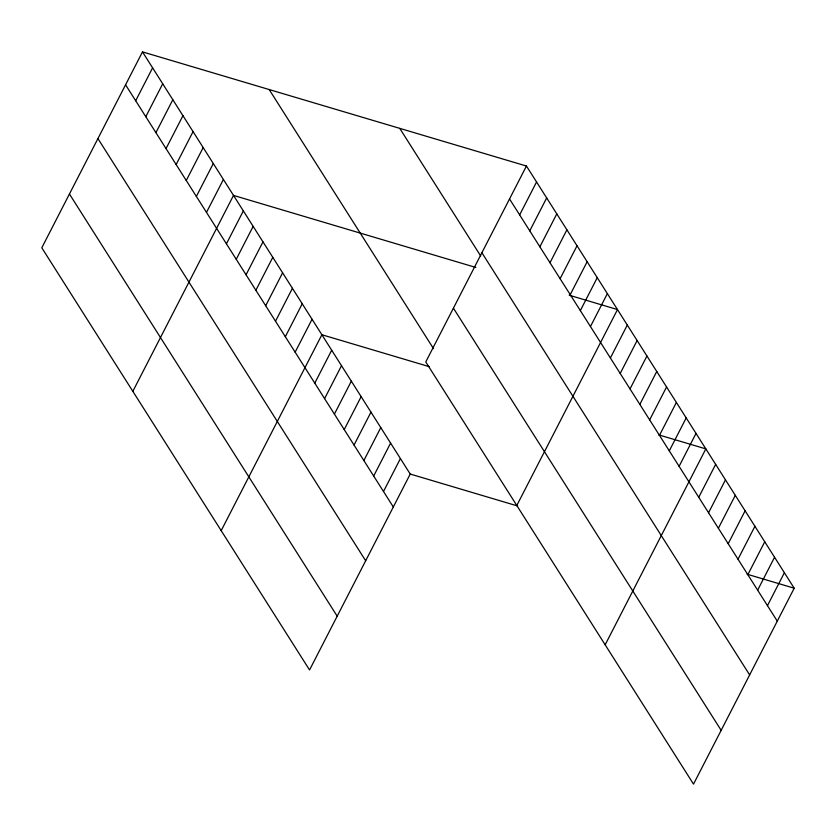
<?xml version="1.0" encoding="UTF-8"?>
<svg xmlns="http://www.w3.org/2000/svg" width="836" height="836" viewBox="0 0 836 836"><rect width="100%" height="100%" fill="white"/><g stroke="black" fill="none" stroke-linecap="round" stroke-linejoin="round"><path stroke-width="1.25" d="M142.486 51.884L41.8 247.79L309.55 669.97L410.236 474.054L142.486 51.884L526.45 166.03L794.2 588.21L693.514 784.116L425.764 361.946L526.45 166.03M135.683 100.748L152.601 67.831M145.798 116.706L162.717 83.778M155.914 132.652L172.833 99.724M166.03 148.599L182.948 115.671M176.145 164.546L193.064 131.628M186.261 180.492L203.179 147.575M196.366 196.45L213.295 163.522M206.482 212.396L223.411 179.468M132.83 391.332L233.516 195.415L475.862 267.468M226.42 243.819L243.339 210.902M236.233 259.306L253.151 226.378M246.056 274.783L262.974 241.855M255.868 290.259L272.787 257.342M265.691 305.746L282.61 272.818M275.504 321.223L292.422 288.295M285.327 336.699L302.245 303.781M295.139 352.175L312.058 319.258M221.185 530.651L321.881 334.734L429.276 366.67M314.775 383.139L331.693 350.221M324.587 398.615L341.506 365.698M334.41 414.102L351.329 381.174M344.223 429.579L361.142 396.661M354.046 445.055L370.965 412.138M363.859 460.542L380.777 427.614M373.682 476.018L390.6 443.101M519.647 214.904L536.566 181.976M383.494 491.495L400.413 458.577M529.763 230.851L546.681 197.923M539.878 246.798L556.797 213.88M549.994 262.744L566.912 229.827M560.11 278.701L577.028 245.774M570.225 294.648L587.144 261.72M580.341 310.595L597.259 277.667M590.456 326.542L607.375 293.624M516.805 505.487L617.49 309.571L569.222 295.223M610.385 357.975L627.303 325.047M620.207 373.452L637.126 340.524M630.02 388.928L646.939 356.011M639.833 404.415L656.762 371.487M649.656 419.891L666.574 386.964M659.468 435.368L676.387 402.45M669.291 450.855L686.21 417.927M679.104 466.331L696.022 433.403M605.159 644.807L705.845 448.89L658.778 434.898M698.739 497.295L715.658 464.367M708.562 512.771L725.481 479.843M718.375 528.247L735.293 495.33M728.198 543.724L745.116 510.806M738.01 559.211L754.929 526.283M747.823 574.687L764.752 541.77M757.646 590.164L774.564 557.246M767.458 605.651L784.387 572.723M410.236 474.054L517.63 505.989M747.133 574.217L794.2 588.21M509.532 198.958L777.281 621.127M481.891 252.744L749.641 674.913M399.744 128.357L480.669 255.952M453.415 308.16L721.154 730.33M269.192 89.546L433.529 348.675M125.567 84.802L393.317 506.982M97.927 138.588L365.666 560.768M69.44 194.004L337.19 616.184"/></g></svg>
